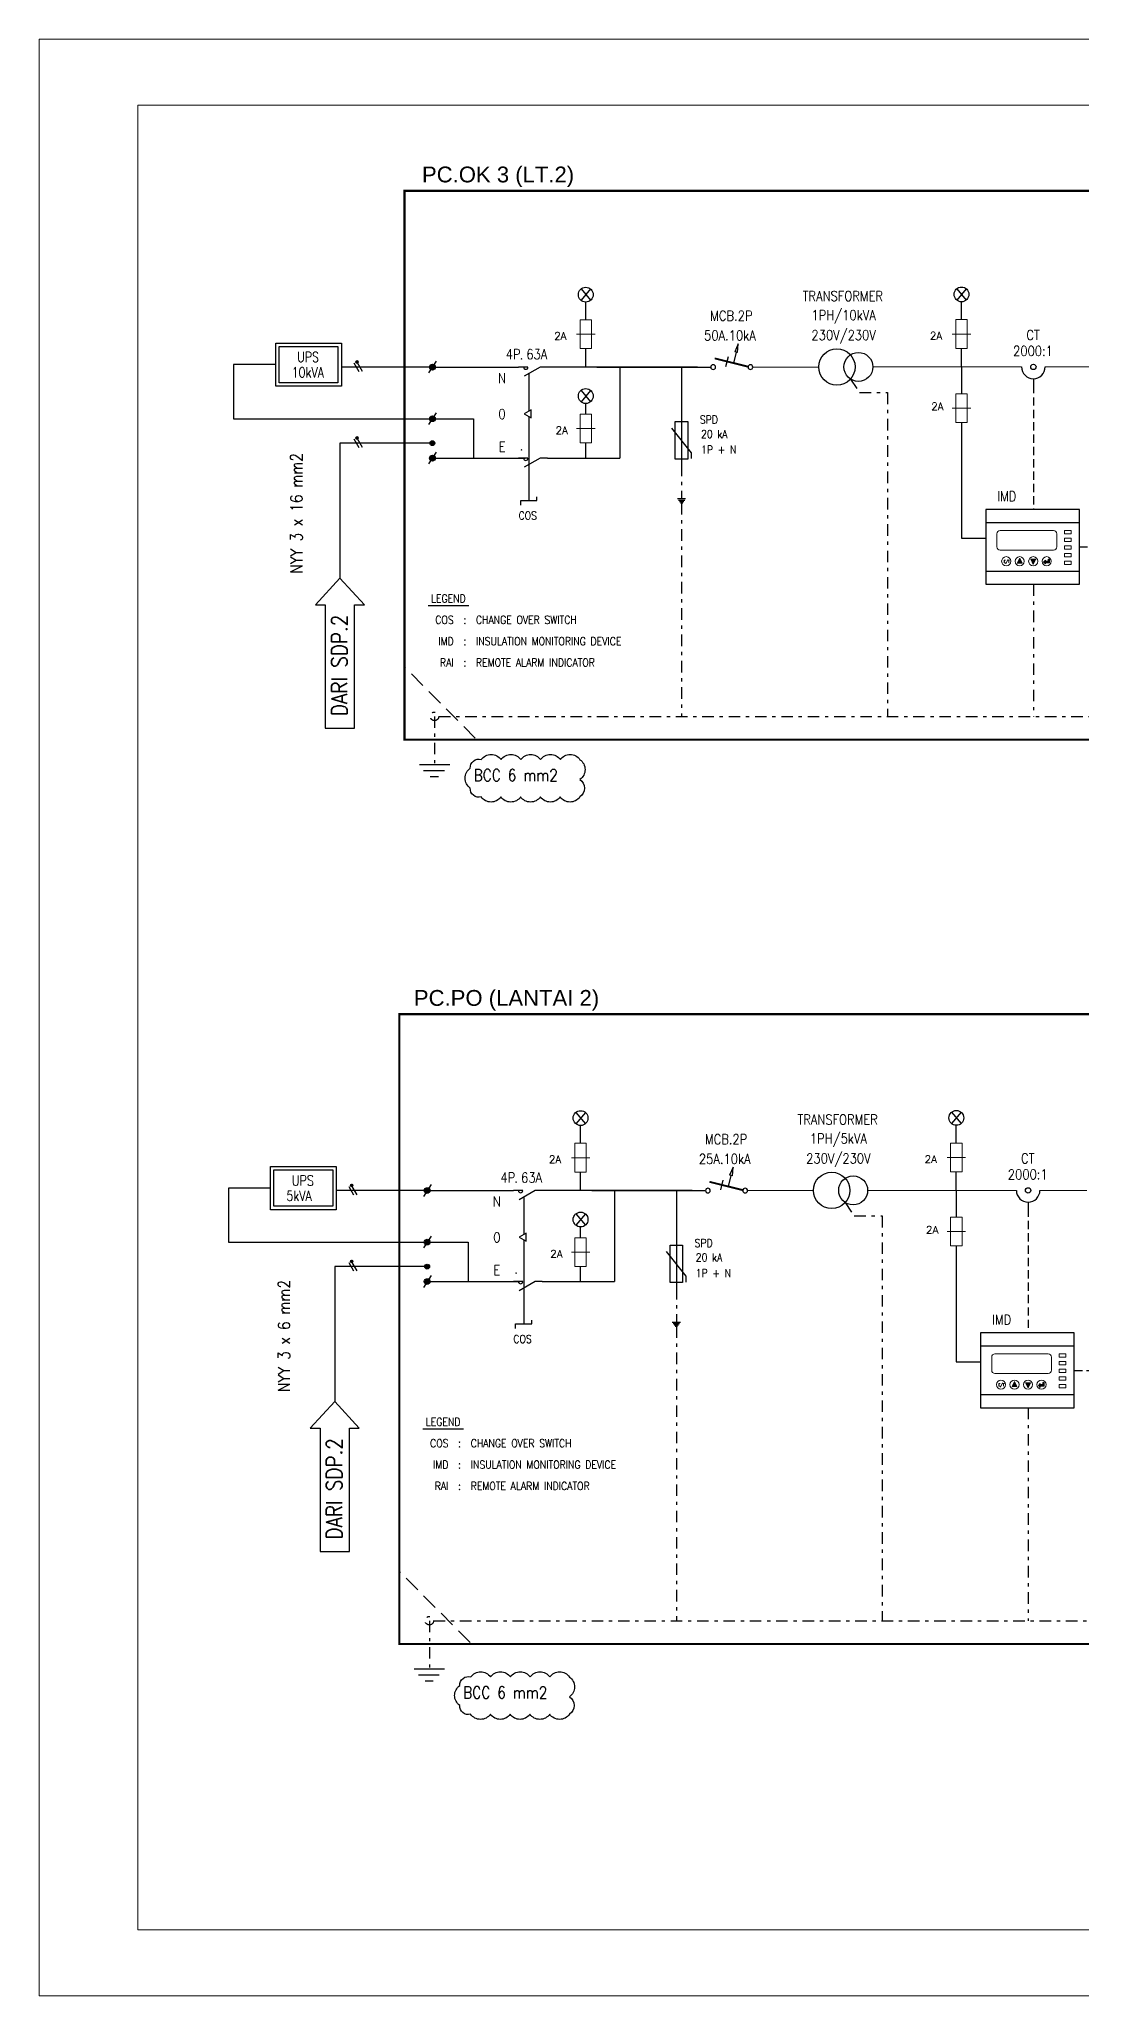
# Model space of a CAD drawing. Header units: inches. Extents: x 31310 to 32350, y 3900 to 5049.
# Drawn here: x 31779.6 to 31811.3, y 4614.4 to 4673.8 of the extents above; entities that cross this region are included whole.
import ezdxf
from ezdxf.enums import TextEntityAlignment as Align

# ---------------------------------------------------------------- set-up
doc = ezdxf.new("R2010")
doc.units = ezdxf.units.IN
doc.header["$MEASUREMENT"] = 0
for name, pattern in [('CACHE', [0.375, 0.25, -0.125]), ('CENTER2', [1.125, 0.75, -0.125, 0.125, -0.125]), ('DASHDOT', [1, 0.5, -0.25, 0, -0.25]), ('DASHED', [0.75, 0.5, -0.25]), ('HIDDEN', [0.375, 0.25, -0.125]), ('PHANTOM', [2.5, 1.25, -0.25, 0.25, -0.25, 0.25, -0.25])]:
    doc.linetypes.add(name, pattern=pattern)
for name, color, linetype in [('-KOP', 7, 'Continuous'), ('-LINE', 1, 'Continuous'), ('-PANEL', 1, 'Continuous'), ('-TXT', 7, 'Continuous'), ('0-WRG', 5, 'Continuous'), ('4-E-TXT', 3, 'Continuous'), ('CC-CBL', 6, 'Continuous'), ('E-CAB', 6, 'Continuous'), ('GENIE_CIVIL', 112, 'Continuous'), ('LINE', 4, 'CENTER2'), ('LL', 6, 'Continuous'), ('PNL', 5, 'Continuous'), ('POINTILLE_MOYEN', 140, 'CACHE'), ('TABEL', 7, 'Continuous'), ('TEXT', 7, 'Continuous'), ('TXT-ME', 7, 'Continuous'), ('U_DATA', 1, 'Continuous'), ('U_REP', 2, 'Continuous'), ('u_symf', 255, 'Continuous'), ('u_symg', 151, 'Continuous'), ('u_type', 255, 'Continuous'), ('WIRING', 4, 'Continuous')]:
    doc.layers.add(name, color=color, linetype=linetype)
doc.layers.add('A-FURN-EQPM', color=177, linetype='Continuous', lineweight=0)
doc.layers.add('US-Elevation', color=9, linetype='Continuous', lineweight=5)
doc.layers.add('dinding', color=7, linetype='Continuous', lineweight=9, true_color=0x878787)
doc.styles.add('ARIAL', font='arial.ttf')
doc.styles.add('HF-SM', font='SIMPLEX.SHX', dxfattribs={"width": 0.9, "height": 2.5})
doc.styles.add('RomanS', font='romans.shx')
doc.styles.add('TXT', font='romans.shx', dxfattribs={"width": 0.85, "height": 0.25})

# ---------------------------------------------------------------- blocks, each defined once
blk = doc.blocks.new('erthrhhrthre')
for p, q in [((-229.505, 130.043), (-229.505, 40.943)), ((-103.505, 130.043), (-229.505, 130.043)), ((-229.505, 40.943), (-103.505, 40.943))]:
    blk.add_line(p, q)
at = {"color": 5}
for p, q in [((-225.005, 127.043), (-225.005, 43.943)), ((-106.505, 127.043), (-225.005, 127.043)), ((-225.005, 43.943), (-106.505, 43.943))]:
    blk.add_line(p, q, dxfattribs=at)
at = {"layer": 'A-FURN-EQPM', "color": 0, "linetype": 'ByBlock', "lineweight": -2, "ltscale": 0.25}
blk.add_lwpolyline([(-229.505, 40.943), (-103.505, 40.943), (-103.505, 130.043), (-229.505, 130.043)], close=True, dxfattribs=at)
blk = doc.blocks.new('uni037')
at = {"layer": 'u_symf', "color": 0, "linetype": 'ByBlock', "lineweight": -2}
for p, q in [((1.666, 1.272), (2.143, 1.75)), ((2.273, 1.738), (1.677, 1.142)), ((1.956, 1.704), (1.711, 1.459)), ((1.713, 1.037), (2.378, 1.702)), ((2.466, 1.649), (1.766, 0.949)), ((1.834, 0.875), (2.54, 1.581)), ((2.599, 1.499), (1.917, 0.816)), ((2.015, 0.773), (2.642, 1.4)), ((2.664, 1.281), (2.134, 0.751)), ((2.291, 0.766), (2.649, 1.124))]:
    blk.add_line(p, q, dxfattribs=at)
for points in [[(1.732, 2.5), (-1.732, 0.5)], [(-1.732, -1), (1.732, 1)]]:
    blk.add_lwpolyline(points, dxfattribs=at)
blk.add_circle((2.165, 1.25), 0.5, dxfattribs=at)
at = {"layer": 'u_type', "linetype": 'Continuous', "lineweight": -2, "style": 'RomanS', "flags": 9}
blk.add_attdef('TYPE', text='', height=2.5, dxfattribs=at).set_placement((0, 5), align=Align.CENTER)
blk = doc.blocks.new('uni149')
at = {"layer": 'u_symf', "color": 0, "linetype": 'ByBlock', "lineweight": -2}
for radius in [1, 0.8, 0.6, 0.4, 0.2]:
    blk.add_circle((0, 0), radius, dxfattribs=at)
at = {"layer": 'u_type', "linetype": 'Continuous', "lineweight": -2, "style": 'RomanS', "flags": 9}
blk.add_attdef('TYPE', text='', height=2.5, dxfattribs=at).set_placement((0, 0), align=Align.CENTER)
blk = doc.blocks.new('_ClosedBlank')
at = {"color": 0, "linetype": 'ByBlock', "lineweight": -2}
for p, q in [((-1, 0.17), (0, 0)), ((-1, 0.17), (-1, -0.17)), ((0, 0), (-1, -0.17))]:
    blk.add_line(p, q, dxfattribs=at)
blk = doc.blocks.new('-mcb1p')
at = {"layer": '-LINE', "color": 7}
blk.add_line((0.516, 0.014), (0.465, 0.222), dxfattribs=at)
at = {"layer": '-LINE', "color": 2, "const_width": 0.04}
blk.add_lwpolyline([(0.049, 0.01), (0.755, 0.185)], dxfattribs=at)
at = {"layer": '-LINE', "color": 7}
blk.add_lwpolyline([(0.3, 0.318), (0.357, 0.086)], dxfattribs=at)
at = {"layer": '-LINE', "color": 2}
for centre in [(0, 0), (0.787, 0)]:
    blk.add_circle(centre, 0.05, dxfattribs=at)
at = {"layer": '-LINE', "color": 7, "xscale": 0.1800000000000017, "yscale": 0.1800000000000017, "zscale": 0.1800000000000017, "rotation": 103.89650610379}
blk.add_blockref('_ClosedBlank', (0.257, 0.493), dxfattribs=at)
blk = doc.blocks.new('uni004')
at = {"layer": 'u_symf', "color": 0, "linetype": 'ByBlock', "lineweight": -2}
for points in [[(0, -3.25), (0, 0)], [(0, -10), (0, -7.5), (-3.16, -1.96)]]:
    blk.add_lwpolyline(points, dxfattribs=at)
blk.add_lwpolyline([(0, -1.75, 1), (0, -3.25)], format="xyb", dxfattribs=at)
at = {"layer": 'U_DATA', "linetype": 'Continuous', "style": 'RomanS'}
blk.add_attdef('CALIBRE', text='', height=2, dxfattribs=at).set_placement((2.46, -0.09), align=Align.MIDDLE_LEFT)
at = {"layer": 'U_REP', "linetype": 'Continuous', "style": 'RomanS'}
blk.add_attdef('REPERE', text='', height=2.5, dxfattribs=at).set_placement((-3.97, -0.38), align=Align.MIDDLE_RIGHT)
at = {"layer": 'u_type', "linetype": 'Continuous', "style": 'RomanS', "flags": 9}
blk.add_attdef('TYPE', text='', height=2.5, dxfattribs=at).set_placement((0, 0), align=Align.CENTER)
blk = doc.blocks.new('uni074')
at = {"layer": 'u_symf', "color": 0, "linetype": 'ByBlock', "lineweight": -2}
blk.add_lwpolyline([(-1.732, -1), (0, 2), (1.7321, -1), (-1.732, -1)], dxfattribs=at)
at = {"layer": 'u_type', "linetype": 'Continuous', "style": 'RomanS', "flags": 9}
blk.add_attdef('TYPE', text='', height=2.5, dxfattribs=at).set_placement((0, 0), align=Align.CENTER)

msp = doc.modelspace()

# ---------------------------------------------------------------- hatches: boundary and pattern name
at = {"layer": 'dinding'}
h = msp.add_hatch(color=8, dxfattribs=at)
h.dxf.hatch_style = 1
h.paths.add_polyline_path([(31809.408, 4658.091), (31809.333, 4657.937), (31809.408, 4657.937), (31809.484, 4657.937)])
h = msp.add_hatch(color=8, dxfattribs=at)
h.dxf.hatch_style = 1
h.paths.add_polyline_path([(31809.894, 4658.052), (31809.818, 4658.052), (31809.743, 4658.052), (31809.818, 4657.898)])
h = msp.add_hatch(color=8, dxfattribs=at)
h.dxf.hatch_style = 1
h.paths.add_polyline_path([(31810.309, 4658.059), (31810.273, 4658.059), (31810.273, 4657.995), (31810.187, 4657.995), (31810.187, 4658.027), (31810.131, 4657.97), (31810.187, 4657.911), (31810.187, 4657.944), (31810.309, 4657.944)])
h = msp.add_hatch(color=8, dxfattribs=at)
h.dxf.hatch_style = 1
h.paths.add_polyline_path([(31809.25, 4633.094), (31809.174, 4632.94), (31809.25, 4632.94), (31809.325, 4632.94)])
h = msp.add_hatch(color=8, dxfattribs=at)
h.dxf.hatch_style = 1
h.paths.add_polyline_path([(31809.735, 4633.055), (31809.66, 4633.055), (31809.584, 4633.055), (31809.66, 4632.902)])
h = msp.add_hatch(color=8, dxfattribs=at)
h.dxf.hatch_style = 1
h.paths.add_polyline_path([(31810.15, 4633.062), (31810.114, 4633.062), (31810.114, 4632.998), (31810.028, 4632.998), (31810.028, 4633.031), (31809.973, 4632.973), (31810.028, 4632.914), (31810.028, 4632.948), (31810.15, 4632.948)])

# ---------------------------------------------------------------- linework, layer by layer
at = {"layer": '-LINE', "color": 8}
for p, q in [((31796.088, 4666.26, 0.008), (31796.378, 4665.915, 0.008)), ((31796.378, 4666.26, 0.008), (31796.088, 4665.915, 0.008)), ((31807.494, 4666.266, 0.008), (31807.785, 4665.921, 0.008)), ((31807.785, 4666.266, 0.008), (31807.494, 4665.921, 0.008)), ((31796.088, 4663.18, 0.008), (31796.378, 4662.835, 0.008)), ((31796.378, 4663.18, 0.008), (31796.088, 4662.835, 0.008)), ((31795.929, 4641.263), (31796.219, 4640.918)), ((31796.219, 4641.263), (31795.929, 4640.918)), ((31807.336, 4641.269), (31807.626, 4640.924)), ((31807.626, 4641.269), (31807.336, 4640.924)), ((31795.929, 4638.183), (31796.219, 4637.838)), ((31796.219, 4638.183), (31795.929, 4637.838))]:
    msp.add_line(p, q, dxfattribs=at)
at = {"layer": '-LINE'}
for p, q in [((31791.574, 4663.886, 0.008), (31788.814, 4663.886, 0.008)), ((31809.822, 4663.535, 0.008), (31809.822, 4663.342, 0.008)), ((31788.768, 4661.58, 0.008), (31788.768, 4657.484, 0.008)), ((31791.574, 4661.58, 0.008), (31788.768, 4661.58, 0.008)), ((31791.416, 4638.889), (31788.656, 4638.889)), ((31809.663, 4638.538), (31809.663, 4638.345)), ((31788.61, 4636.583), (31788.61, 4632.487)), ((31791.416, 4636.583), (31788.61, 4636.583))]:
    msp.add_line(p, q, dxfattribs=at)
at = {"layer": '-LINE', "color": 7, "linetype": 'DASHDOT', "ltscale": 0.7}
for p, q in [((31799.141, 4660.931, 0.008), (31799.141, 4659.894, 0.008)), ((31799.141, 4659.767, 0.008), (31799.141, 4653.285, 0.008)), ((31791.642, 4653.285, 0.008), (31791.642, 4651.82, 0.008)), ((31791.771, 4653.285, 0.008), (31816.278, 4653.285, 0.008)), ((31798.983, 4635.934), (31798.983, 4634.897)), ((31798.983, 4634.77), (31798.983, 4625.832)), ((31791.484, 4625.832), (31791.484, 4624.368)), ((31791.612, 4625.832), (31816.119, 4625.832))]:
    msp.add_line(p, q, dxfattribs=at)
at = {"layer": '-LINE', "color": 8, "linetype": 'HIDDEN', "ltscale": 2}
for p, q in [((31792.878, 4652.628, 0.008), (31790.729, 4654.783, 0.008)), ((31792.72, 4625.175), (31790.571, 4627.331))]:
    msp.add_line(p, q, dxfattribs=at)
at = {"layer": '-LINE', "color": 7}
for p, q in [((31791.183, 4651.82, 0.008), (31792.101, 4651.82, 0.008)), ((31791.31, 4651.644, 0.008), (31791.943, 4651.644, 0.008)), ((31791.511, 4651.462, 0.008), (31791.759, 4651.462, 0.008)), ((31791.024, 4624.368), (31791.943, 4624.368)), ((31791.152, 4624.191), (31791.785, 4624.191)), ((31791.353, 4624.01), (31791.6, 4624.01))]:
    msp.add_line(p, q, dxfattribs=at)
at = {"layer": '-LINE'}
for points, elevation in [([(31786.818, 4663.962), (31785.541, 4663.962), (31785.541, 4662.32), (31791.592, 4662.32)], 0.008), ([(31786.659, 4638.965), (31785.383, 4638.965), (31785.383, 4637.323), (31791.433, 4637.323)], 0)]:
    msp.add_lwpolyline(points, dxfattribs=dict(at, elevation=elevation))
at = {"layer": '-LINE', "color": 7, "linetype": 'DASHDOT', "ltscale": 0.7}
for points, elevation in [([(31804.267, 4663.525), (31804.544, 4663.115), (31805.39, 4663.115), (31805.39, 4653.285)], 0.008), ([(31809.822, 4657.294), (31809.822, 4653.285)], -0.002), ([(31804.109, 4638.528), (31804.386, 4638.118), (31805.231, 4638.118), (31805.231, 4625.832)], 0), ([(31809.663, 4632.297), (31809.663, 4625.832)], -0.009)]:
    msp.add_lwpolyline(points, dxfattribs=dict(at, elevation=elevation))
at = {"layer": '-LINE'}
for centre in [(31796.233, 4666.087, 0.008), (31807.64, 4666.094, 0.008), (31796.233, 4663.008, 0.008), (31796.074, 4641.09), (31807.481, 4641.097), (31796.074, 4638.011)]:
    msp.add_circle(centre, 0.225, dxfattribs=at)
at = {"layer": '-LINE', "color": 7, "linetype": 'DASHDOT', "ltscale": 0.7}
for centre in [(31791.642, 4653.285, 0.008), (31791.484, 4625.832)]:
    msp.add_circle(centre, 0.129, dxfattribs=at)
at = {"layer": '-LINE'}
for centre in [(31809.822, 4663.892, 0.008), (31809.663, 4638.895)]:
    msp.add_arc(centre, 0.358, 180, 0, dxfattribs=at)
at = {"layer": '-PANEL'}
for p, q in [((31811.219, 4659.563, -0.011), (31808.374, 4659.563, -0.011)), ((31808.374, 4659.563, -0.011), (31808.374, 4657.294, -0.011)), ((31811.219, 4657.294, -0.011), (31811.219, 4659.563, -0.011)), ((31811.219, 4659.16, -0.011), (31808.374, 4659.16, -0.011)), ((31808.374, 4657.696, -0.011), (31811.219, 4657.696, -0.011)), ((31808.374, 4657.294, -0.011), (31811.219, 4657.294, -0.011)), ((31811.061, 4634.566, -0.018), (31808.215, 4634.566, -0.018)), ((31808.215, 4634.566, -0.018), (31808.215, 4632.297, -0.018)), ((31811.061, 4632.297, -0.018), (31811.061, 4634.566, -0.018)), ((31811.061, 4634.164, -0.018), (31808.215, 4634.164, -0.018)), ((31808.215, 4632.699, -0.018), (31811.061, 4632.699, -0.018)), ((31808.215, 4632.297, -0.018), (31811.061, 4632.297, -0.018))]:
    msp.add_line(p, q, dxfattribs=at)
at = {"linetype": 'HIDDEN', "ltscale": 1000}
for p, q in [((31796.233, 4665.321, 0.008), (31796.233, 4665.862, 0.008)), ((31807.64, 4665.328, 0.008), (31807.64, 4665.868, 0.008)), ((31796.233, 4662.456, 0.008), (31796.233, 4662.782, 0.008)), ((31796.074, 4640.324), (31796.074, 4640.865)), ((31807.481, 4640.331), (31807.481, 4640.871)), ((31796.074, 4637.459), (31796.074, 4637.786))]:
    msp.add_line(p, q, dxfattribs=at)
at = {"color": 1, "linetype": 'DASHED', "ltscale": 0.5}
for p, q in [((31809.822, 4663.342, 0.008), (31809.822, 4659.563, 0.008)), ((31809.663, 4638.345), (31809.663, 4634.566))]:
    msp.add_line(p, q, dxfattribs=at)
at = {"color": 1}
for p, q in [((31791.574, 4662.32, 0.008), (31792.823, 4662.32, 0.008)), ((31792.823, 4662.32, 0.008), (31792.823, 4661.123, 0.008)), ((31791.416, 4637.323), (31792.665, 4637.323)), ((31792.665, 4637.323), (31792.665, 4636.127))]:
    msp.add_line(p, q, dxfattribs=at)
at = {"color": 8}
for points, elevation in [([(31786.818, 4664.619), (31788.814, 4664.619), (31788.814, 4663.305), (31786.818, 4663.305)], 0.008), ([(31786.659, 4639.622), (31788.656, 4639.622), (31788.656, 4638.308), (31786.659, 4638.308)], 0)]:
    msp.add_lwpolyline(points, close=True, dxfattribs=dict(at, elevation=elevation))
at = {"color": 2}
for points, elevation in [([(31786.923, 4664.513), (31788.709, 4664.513), (31788.709, 4663.411), (31786.923, 4663.411)], 0.008), ([(31786.765, 4639.517), (31788.55, 4639.517), (31788.55, 4638.414), (31786.765, 4638.414)], 0)]:
    msp.add_lwpolyline(points, close=True, dxfattribs=dict(at, elevation=elevation))
for points, elevation in [([(31791.693, 4664.069), (31791.459, 4663.711)], -0.002), ([(31791.693, 4662.504), (31791.459, 4662.145)], -0.002), ([(31791.693, 4661.307), (31791.459, 4660.949)], -0.002), ([(31794.258, 4659.699), (31794.258, 4659.841), (31794.749, 4659.841), (31794.749, 4659.954)], 0.008), ([(31791.535, 4639.073), (31791.301, 4638.714)], -0.009), ([(31791.535, 4637.507), (31791.301, 4637.149)], -0.009), ([(31791.535, 4636.31), (31791.301, 4635.952)], -0.009), ([(31794.1, 4634.702), (31794.1, 4634.844), (31794.591, 4634.844), (31794.591, 4634.957)], 0)]:
    msp.add_lwpolyline(points, dxfattribs=dict(at, elevation=elevation))
at = {"color": 2, "linetype": 'HIDDEN'}
for points, elevation in [([(31811.219, 4658.428), (31813.03, 4658.428)], -0.011), ([(31811.061, 4633.431), (31812.872, 4633.431)], -0.018)]:
    msp.add_lwpolyline(points, dxfattribs=dict(at, elevation=elevation))
for points, elevation in [([(31791.447, 4656.655), (31792.68, 4656.655)], 0), ([(31791.289, 4631.658), (31792.521, 4631.658)], -0.007)]:
    msp.add_lwpolyline(points, dxfattribs=dict(elevation=elevation))
at = {"color": 3}
for points in [[(31796.055, 4650.84, -0.520567), (31795.455, 4650.84, -0.520567), (31794.855, 4650.84, -0.520567), (31794.255, 4650.84, -0.520567), (31793.655, 4650.84, -0.520567), (31793.055, 4650.84, -0.520567), (31792.725, 4651.11, -0.520567), (31792.725, 4651.71, -0.520567), (31793.06, 4651.975, -0.520567), (31793.66, 4651.975, -0.520567), (31794.26, 4651.975, -0.520567), (31794.86, 4651.975, -0.520567), (31795.46, 4651.975, -0.520567), (31796.055, 4651.97, -0.520567), (31796.055, 4651.37, -0.520567)], [(31795.737, 4622.992, -0.520567), (31795.137, 4622.992, -0.520567), (31794.537, 4622.992, -0.520567), (31793.937, 4622.992, -0.520567), (31793.337, 4622.992, -0.520567), (31792.737, 4622.992, -0.520567), (31792.407, 4623.262, -0.520567), (31792.407, 4623.862, -0.520567), (31792.742, 4624.127, -0.520567), (31793.342, 4624.127, -0.520567), (31793.942, 4624.127, -0.520567), (31794.542, 4624.127, -0.520567), (31795.142, 4624.127, -0.520567), (31795.737, 4624.122, -0.520567), (31795.737, 4623.522, -0.520567)]]:
    msp.add_lwpolyline(points, format="xyb", close=True, dxfattribs=at)
at = {"color": 1}
for centre, radius in [((31803.857, 4663.892, 0.008), 0.551), ((31804.51, 4663.892, 0.008), 0.44), ((31803.699, 4638.895), 0.551), ((31804.351, 4638.895), 0.44)]:
    msp.add_circle(centre, radius, dxfattribs=at)
at = {"layer": '0-WRG', "color": 9}
for p, q in [((31799.438, 4661.285, 0.008), (31798.844, 4662.033, 0.008)), ((31799.438, 4661.109, 0.008), (31799.438, 4661.285, 0.008)), ((31799.28, 4636.289, 0), (31798.686, 4637.036, 0)), ((31799.28, 4636.112, 0), (31799.28, 4636.289, 0))]:
    msp.add_line(p, q, dxfattribs=at)
at = {"layer": 'CC-CBL', "color": 9}
for p, q in [((31799.141, 4663.886, 0.008), (31799.141, 4660.931, 0.008)), ((31798.983, 4638.889), (31798.983, 4635.934))]:
    msp.add_line(p, q, dxfattribs=at)
at = {"layer": 'dinding', "color": 1}
for p, q in [((31810.187, 4658.027, 0.008), (31810.131, 4657.97, 0.008)), ((31810.187, 4657.911, 0.008), (31810.131, 4657.97, 0.008)), ((31810.187, 4657.995, 0.008), (31810.187, 4658.027, 0.008)), ((31810.273, 4657.995, 0.008), (31810.187, 4657.995, 0.008)), ((31810.309, 4657.944, 0.008), (31810.187, 4657.944, 0.008)), ((31810.187, 4657.944, 0.008), (31810.187, 4657.911, 0.008)), ((31810.028, 4633.031), (31809.973, 4632.973)), ((31810.028, 4632.914), (31809.973, 4632.973)), ((31810.028, 4632.998), (31810.028, 4633.031)), ((31810.114, 4632.998), (31810.028, 4632.998)), ((31810.15, 4632.948), (31810.028, 4632.948)), ((31810.028, 4632.948), (31810.028, 4632.914))]:
    msp.add_line(p, q, dxfattribs=at)
at = {"layer": 'dinding', "color": 2}
for points, elevation in [([(31795.953, 4664.885), (31796.518, 4664.885)], 0.008), ([(31807.36, 4664.891), (31807.925, 4664.891)], 0.008), ([(31807.36, 4662.641), (31807.925, 4662.641)], 0.008), ([(31795.953, 4662.02), (31796.518, 4662.02)], 0.008), ([(31795.794, 4639.888), (31796.359, 4639.888)], 0), ([(31807.201, 4639.895), (31807.766, 4639.895)], 0), ([(31807.201, 4637.644), (31807.766, 4637.644)], 0), ([(31795.794, 4637.023), (31796.359, 4637.023)], 0)]:
    msp.add_lwpolyline(points, dxfattribs=dict(at, elevation=elevation))
at = {"layer": 'dinding', "color": 1}
for points, elevation in [([(31808.815, 4658.929), (31810.431, 4658.929, -0.414214), (31810.532, 4658.829), (31810.532, 4658.433, -0.414214), (31810.431, 4658.332), (31808.815, 4658.332, -0.414214), (31808.714, 4658.433), (31808.714, 4658.829, -0.414214)], 0.008), ([(31808.657, 4633.932), (31810.272, 4633.932, -0.414214), (31810.373, 4633.832), (31810.373, 4633.436, -0.414214), (31810.272, 4633.335), (31808.657, 4633.335, -0.414214), (31808.556, 4633.436), (31808.556, 4633.832, -0.414214)], 0)]:
    msp.add_lwpolyline(points, format="xyb", close=True, dxfattribs=dict(at, elevation=elevation))
at = {"layer": 'dinding', "color": 2}
for points, elevation in [([(31810.766, 4658.929), (31810.968, 4658.929), (31810.968, 4658.825), (31810.766, 4658.825)], 0.008), ([(31810.766, 4658.697), (31810.968, 4658.697), (31810.968, 4658.593), (31810.766, 4658.593)], 0.008), ([(31810.766, 4658.464), (31810.968, 4658.464), (31810.968, 4658.361), (31810.766, 4658.361)], 0.008), ([(31810.766, 4658.232), (31810.968, 4658.232), (31810.968, 4658.128), (31810.766, 4658.128)], 0.008), ([(31810.766, 4658), (31810.968, 4658), (31810.968, 4657.896), (31810.766, 4657.896)], 0.008), ([(31810.607, 4633.932), (31810.809, 4633.932), (31810.809, 4633.829), (31810.607, 4633.829)], 0), ([(31810.607, 4633.7), (31810.809, 4633.7), (31810.809, 4633.596), (31810.607, 4633.596)], 0), ([(31810.607, 4633.468), (31810.809, 4633.468), (31810.809, 4633.364), (31810.607, 4633.364)], 0), ([(31810.607, 4633.235), (31810.809, 4633.235), (31810.809, 4633.132), (31810.607, 4633.132)], 0), ([(31810.607, 4633.003), (31810.809, 4633.003), (31810.809, 4632.899), (31810.607, 4632.899)], 0)]:
    msp.add_lwpolyline(points, close=True, dxfattribs=dict(at, elevation=elevation))
at = {"layer": 'dinding', "color": 1}
for points, elevation in [([(31809.408, 4658.091), (31809.333, 4657.937), (31809.408, 4657.937)], 0.008), ([(31809.408, 4658.091), (31809.484, 4657.937), (31809.408, 4657.937)], 0.008), ([(31809.818, 4657.898), (31809.743, 4658.052), (31809.818, 4658.052)], 0.008), ([(31809.818, 4657.898), (31809.894, 4658.052), (31809.818, 4658.052)], 0.008), ([(31810.273, 4657.995), (31810.273, 4658.059), (31810.309, 4658.059), (31810.309, 4657.944)], 0.008), ([(31809.25, 4633.094), (31809.174, 4632.94), (31809.25, 4632.94)], 0), ([(31809.25, 4633.094), (31809.325, 4632.94), (31809.25, 4632.94)], 0), ([(31809.66, 4632.902), (31809.584, 4633.055), (31809.66, 4633.055)], 0), ([(31809.66, 4632.902), (31809.735, 4633.055), (31809.66, 4633.055)], 0), ([(31810.114, 4632.998), (31810.114, 4633.062), (31810.15, 4633.062), (31810.15, 4632.948)], 0)]:
    msp.add_lwpolyline(points, dxfattribs=dict(at, elevation=elevation))
for centre in [(31808.998, 4657.994, 0.008), (31809.408, 4657.994, 0.008), (31809.408, 4657.994, 0.008), (31809.818, 4657.994, 0.008), (31809.818, 4657.994, 0.008), (31810.228, 4657.994, 0.008), (31808.839, 4632.998), (31809.25, 4632.998), (31809.25, 4632.998), (31809.66, 4632.998), (31809.66, 4632.998), (31810.07, 4632.998)]:
    msp.add_circle(centre, 0.139, dxfattribs=at)
at = {"layer": 'E-CAB', "color": 9}
for points, elevation in [([(31799.331, 4661.093), (31798.951, 4661.093), (31798.951, 4662.232), (31799.331, 4662.232)], 0.008), ([(31799.172, 4636.096), (31798.793, 4636.096), (31798.793, 4637.235), (31799.172, 4637.235)], 0)]:
    msp.add_lwpolyline(points, close=True, dxfattribs=dict(at, elevation=elevation))
at = {"layer": 'LINE', "color": 4, "linetype": 'Continuous'}
for p, q in [((31799.017, 4659.894, 0.008), (31799.265, 4659.894, 0.008)), ((31799.047, 4659.852, 0.008), (31799.235, 4659.852, 0.008)), ((31799.077, 4659.809, 0.008), (31799.206, 4659.809, 0.008)), ((31799.106, 4659.767, 0.008), (31799.176, 4659.767, 0.008)), ((31798.859, 4634.897), (31799.106, 4634.897)), ((31798.888, 4634.855), (31799.077, 4634.855)), ((31798.918, 4634.812), (31799.047, 4634.812)), ((31798.948, 4634.77), (31799.018, 4634.77))]:
    msp.add_line(p, q, dxfattribs=at)
at = {"layer": 'LL', "linetype": 'Continuous'}
for points, elevation in [([(31788.768, 4657.484), (31788.022, 4656.67), (31788.322, 4656.67), (31788.322, 4652.929), (31789.215, 4652.929), (31789.215, 4656.67), (31789.515, 4656.67), (31788.768, 4657.484)], 0.008), ([(31788.61, 4632.487), (31787.863, 4631.673), (31788.163, 4631.673), (31788.163, 4627.932), (31789.056, 4627.932), (31789.056, 4631.673), (31789.356, 4631.673), (31788.61, 4632.487)], 0)]:
    msp.add_lwpolyline(points, dxfattribs=dict(at, elevation=elevation))
at = {"layer": 'PNL', "color": 7, "linetype": 'PHANTOM', "lineweight": 0, "ltscale": 0.9, "const_width": 0.0669, "elevation": 0.008}
msp.add_lwpolyline([(31820.254, 4669.241), (31790.729, 4669.241), (31790.729, 4652.578), (31820.254, 4652.578)], close=True, dxfattribs=at)
at = {"layer": 'PNL', "color": 7, "linetype": 'PHANTOM', "lineweight": 0, "ltscale": 0.9, "const_width": 0.0669}
msp.add_lwpolyline([(31820.095, 4644.245), (31790.571, 4644.245), (31790.571, 4625.125), (31820.095, 4625.125)], close=True, dxfattribs=at)
at = {"layer": 'POINTILLE_MOYEN', "color": 1, "lineweight": -2, "ltscale": 100}
for p, q in [((31794.507, 4663.69, 0.008), (31794.507, 4662.554, 0.008)), ((31794.507, 4662.391, 0.008), (31794.507, 4659.841, 0.008)), ((31794.349, 4638.693), (31794.349, 4637.557)), ((31794.349, 4637.395), (31794.349, 4634.844))]:
    msp.add_line(p, q, dxfattribs=at)
at = {"layer": 'TABEL', "color": 1, "linetype": 'Continuous'}
for p, q in [((31796.57, 4663.886, 0.008), (31800.029, 4663.886, 0.008)), ((31796.412, 4638.889), (31799.87, 4638.889))]:
    msp.add_line(p, q, dxfattribs=at)
at = {"layer": 'u_symg', "color": 1, "lineweight": -2}
for p, q in [((31796.233, 4663.886, 0.008), (31796.233, 4664.449, 0.008)), ((31807.64, 4663.892, 0.008), (31807.64, 4664.455, 0.008)), ((31791.662, 4663.886, 0.008), (31794.192, 4663.886, 0.008)), ((31799.625, 4663.886, 0.008), (31795.071, 4663.886, 0.008)), ((31797.265, 4663.886, 0.008), (31797.265, 4661.123, 0.008)), ((31807.64, 4663.892, 0.008), (31807.64, 4663.077, 0.008)), ((31807.64, 4662.205, 0.008), (31807.64, 4658.69, -0.002)), ((31791.662, 4661.123, 0.008), (31794.389, 4661.123, 0.008)), ((31795.071, 4661.123, 0.008), (31797.265, 4661.123, 0.008)), ((31796.233, 4661.123, 0.008), (31796.233, 4661.584, 0.008)), ((31796.074, 4638.889), (31796.074, 4639.452)), ((31807.481, 4638.895), (31807.481, 4639.459)), ((31791.504, 4638.889), (31794.033, 4638.889)), ((31799.467, 4638.889), (31794.912, 4638.889)), ((31797.106, 4638.889), (31797.106, 4636.127)), ((31807.481, 4638.895), (31807.481, 4638.08)), ((31807.481, 4637.208), (31807.481, 4633.694, -0.009)), ((31796.074, 4636.127), (31796.074, 4636.587)), ((31791.504, 4636.127), (31794.231, 4636.127)), ((31794.912, 4636.127), (31797.106, 4636.127))]:
    msp.add_line(p, q, dxfattribs=at)
for points, elevation in [([(31807.64, 4658.69), (31808.374, 4658.69)], -0.002), ([(31807.481, 4633.694), (31808.215, 4633.694)], -0.009)]:
    msp.add_lwpolyline(points, dxfattribs=dict(at, elevation=elevation))
at = {"layer": 'US-Elevation', "color": 1}
for p, q in [((31801.303, 4663.886, 0.008), (31803.307, 4663.886, 0.008)), ((31804.95, 4663.892, 0.008), (31809.464, 4663.892, 0.008)), ((31810.18, 4663.892, 0.008), (31811.601, 4663.892, 0.008)), ((31801.144, 4638.889), (31803.148, 4638.889)), ((31804.791, 4638.895), (31809.306, 4638.895)), ((31810.021, 4638.895), (31811.443, 4638.895))]:
    msp.add_line(p, q, dxfattribs=at)
for points, elevation in [([(31796.058, 4665.321), (31796.407, 4665.321), (31796.407, 4664.449), (31796.058, 4664.449)], 0.008), ([(31807.465, 4665.328), (31807.814, 4665.328), (31807.814, 4664.455), (31807.465, 4664.455)], 0.008), ([(31807.465, 4662.205), (31807.814, 4662.205), (31807.814, 4663.077), (31807.465, 4663.077)], 0.008), ([(31796.058, 4662.456), (31796.407, 4662.456), (31796.407, 4661.584), (31796.058, 4661.584)], 0.008), ([(31807.306, 4640.331), (31807.656, 4640.331), (31807.656, 4639.459), (31807.306, 4639.459)], 0), ([(31795.899, 4640.324), (31796.249, 4640.324), (31796.249, 4639.452), (31795.899, 4639.452)], 0), ([(31807.306, 4637.208), (31807.656, 4637.208), (31807.656, 4638.08), (31807.306, 4638.08)], 0), ([(31795.899, 4637.459), (31796.249, 4637.459), (31796.249, 4636.587), (31795.899, 4636.587)], 0)]:
    msp.add_lwpolyline(points, close=True, dxfattribs=dict(at, elevation=elevation))
at = {"layer": 'WIRING'}
for centre in [(31809.822, 4663.892, 0.008), (31809.663, 4638.895)]:
    msp.add_circle(centre, 0.0816, dxfattribs=at)

# ---------------------------------------------------------------- block references
at = {"layer": '-LINE', "xscale": -1.436350098658044, "yscale": 1.436350098656956, "zscale": 1.436350098657173, "rotation": 3.413221705272917e-08}
for p in [(31801.231, 4663.886, 0.008), (31801.072, 4638.889)]:
    msp.add_blockref('-mcb1p', p, dxfattribs=at)
at = {"layer": 'GENIE_CIVIL', "color": 1, "xscale": -0.07035256029579073, "yscale": 0.07035256029579073, "zscale": 0.07035256029579073, "rotation": 90}
for p in [(31794.507, 4662.473, 0.008), (31794.349, 4637.476)]:
    msp.add_blockref('uni074', p, dxfattribs=at)
at = {"layer": 'u_symf', "lineweight": -2, "xscale": 0.07347013833350502, "yscale": 0.07347013833350502, "zscale": 0.07347013833350502, "rotation": 90}
for p in [(31789.375, 4663.886, 0.008), (31789.375, 4661.578, 0.008), (31789.217, 4638.889), (31789.217, 4636.581)]:
    msp.add_blockref('uni037', p, dxfattribs=at)
at = {"layer": 'u_symg', "color": 1, "lineweight": -2}
ref = msp.add_blockref('uni004', (31794.192, 4663.886, 0.008), dxfattribs=dict(at, xscale=0.08794070036973842, yscale=0.08794070036973842, zscale=0.08794070036973842, rotation=90))
ref.add_attrib('CALIBRE', '.', dxfattribs={"layer": 'U_DATA', "linetype": 'Continuous', "height": 0.176, "rotation": 90, "style": 'RomanS'}).set_placement((31794.199, 4664.103, 0.008), align=Align.MIDDLE_LEFT)
at = {"layer": 'u_symg', "color": 1, "rotation": 90}
for p, xscale, yscale, zscale in [((31791.574, 4663.886, 0.008), 0.08794070036973842, 0.08794070036973842, 0.08794070036973842), ((31791.574, 4663.886, 0.008), 0.07347013833350502, 0.07347013833350502, 0.07347013833350502), ((31791.574, 4662.32, 0.008), 0.08794070036973842, 0.08794070036973842, 0.08794070036973842), ((31791.574, 4661.123, 0.008), 0.08794070036973842, 0.08794070036973842, 0.08794070036973842), ((31791.574, 4661.578, 0.008), 0.07347013833350502, 0.07347013833350502, 0.07347013833350502), ((31791.416, 4638.889), 0.08794070036973842, 0.08794070036973842, 0.08794070036973842), ((31791.416, 4638.889), 0.07347013833350502, 0.07347013833350502, 0.07347013833350502), ((31791.416, 4637.323), 0.08794070036973842, 0.08794070036973842, 0.08794070036973842), ((31791.416, 4636.127), 0.08794070036973842, 0.08794070036973842, 0.08794070036973842), ((31791.416, 4636.581), 0.07347013833350502, 0.07347013833350502, 0.07347013833350502)]:
    msp.add_blockref('uni149', p, dxfattribs=dict(at, xscale=xscale, yscale=yscale, zscale=zscale))
at = {"layer": 'u_symg', "color": 1, "lineweight": -2}
ref = msp.add_blockref('uni004', (31794.192, 4661.123, 0.008), dxfattribs=dict(at, xscale=0.08794070036973842, yscale=0.08794070036973842, zscale=0.08794070036973842, rotation=90))
ref.add_attrib('CALIBRE', '.', dxfattribs={"layer": 'U_DATA', "linetype": 'Continuous', "height": 0.176, "rotation": 90, "style": 'RomanS'}).set_placement((31794.199, 4661.34, 0.008), align=Align.MIDDLE_LEFT)
ref = msp.add_blockref('uni004', (31794.033, 4638.889), dxfattribs=dict(at, xscale=0.08794070036973842, yscale=0.08794070036973842, zscale=0.08794070036973842, rotation=90))
ref.add_attrib('CALIBRE', '.', dxfattribs={"layer": 'U_DATA', "linetype": 'Continuous', "height": 0.176, "rotation": 90, "style": 'RomanS'}).set_placement((31794.041, 4639.106), align=Align.MIDDLE_LEFT)
ref = msp.add_blockref('uni004', (31794.033, 4636.127), dxfattribs=dict(at, xscale=0.08794070036973842, yscale=0.08794070036973842, zscale=0.08794070036973842, rotation=90))
ref.add_attrib('CALIBRE', '.', dxfattribs={"layer": 'U_DATA', "linetype": 'Continuous', "height": 0.176, "rotation": 90, "style": 'RomanS'}).set_placement((31794.041, 4636.343), align=Align.MIDDLE_LEFT)
at = {"layer": 'US-Elevation', "color": 1, "xscale": 0.6666666666678793, "yscale": 0.6666666666678793, "zscale": 0.6666666666678793}
msp.add_blockref('erthrhhrthre', (31932.638, 4587.148), dxfattribs=at)

# ---------------------------------------------------------------- texts
at = {"layer": '-KOP', "color": 2, "ltscale": 0.5, "style": 'ARIAL'}
for s, p in [('PC.OK 3 (LT.2)', (31791.259, 4669.495, 0.008)), ('PC.PO (LANTAI 2)', (31791.013, 4644.498))]:
    msp.add_text(s, height=0.48, dxfattribs=at).set_placement(p)
at = {"layer": '-TXT', "style": 'TXT', "width": 0.85}
for s, height, p in [('TRANSFORMER', 0.30165, (31804.038, 4665.893, 0.008)), ('MCB.2P', 0.3016, (31800.653, 4665.296, 0.008)), ('50A.10kA', 0.3016, (31800.61, 4664.697, 0.008)), ('CT', 0.3016, (31809.811, 4664.712, 0.008)), ('4P 63A', 0.3016, (31794.432, 4664.128, 0.008)), ('2000:1', 0.3016, (31809.811, 4664.227, 0.008)), ('N', 0.302, (31793.692, 4663.4, 0.008)), ('0', 0.302, (31793.692, 4662.312, 0.008)), ('E', 0.302, (31793.692, 4661.319, 0.008)), ('IMD', 0.3016, (31809.016, 4659.816, -0.002)), ('LEGEND', 0.2429, (31792.06, 4656.742, 0.008)), (':', 0.243, (31792.557, 4656.094, 0.008)), (':', 0.243, (31792.557, 4655.445, 0.008)), (':', 0.243, (31792.557, 4654.797, 0.008)), ('TRANSFORMER', 0.30165, (31803.879, 4640.896)), ('MCB.2P', 0.3016, (31800.494, 4640.299)), ('25A.10kA', 0.3016, (31800.452, 4639.7)), ('CT', 0.3016, (31809.652, 4639.715)), ('4P 63A', 0.3016, (31794.274, 4639.132)), ('2000:1', 0.3016, (31809.652, 4639.23)), ('N', 0.302, (31793.533, 4638.403)), ('0', 0.302, (31793.533, 4637.315)), ('E', 0.302, (31793.533, 4636.322)), ('IMD', 0.3016, (31808.857, 4634.819, -0.009)), ('LEGEND', 0.2429, (31791.901, 4631.745)), (':', 0.243, (31792.398, 4631.097)), (':', 0.243, (31792.398, 4630.448)), (':', 0.243, (31792.398, 4629.8))]:
    msp.add_text(s, height=height, dxfattribs=at).set_placement(p, align=Align.CENTER)
at = {"layer": '-TXT', "color": 0, "style": 'TXT', "width": 0.85}
for s, p in [('1PH/10kVA', (31804.062, 4665.315, 0.008)), ('230V/230V', (31804.062, 4664.709, 0.008)), ('1PH/5kVA', (31803.903, 4640.318)), ('230V/230V', (31803.903, 4639.713))]:
    msp.add_text(s, height=0.3016, dxfattribs=at).set_placement(p, align=Align.CENTER)
at = {"layer": '-TXT', "style": 'TXT', "width": 0.85}
for s, height, p in [('NYY 3 x 16 mm2', 0.36, (31787.627, 4657.621, 0.008)), ('DARI SDP.2', 0.48, (31788.992, 4653.292, 0.008)), ('NYY 3 x 6 mm2', 0.36, (31787.252, 4632.78, 0.008)), ('DARI SDP.2', 0.48, (31788.833, 4628.295))]:
    msp.add_text(s, height=height, rotation=90, dxfattribs=at).set_placement(p)
for s, p in [('COS', (31794.75, 4659.258, 0.008)), ('COS', (31792.222, 4656.094, 0.008)), ('IMD', (31792.222, 4655.445, 0.008)), ('RAI', (31792.222, 4654.797, 0.008)), ('COS', (31794.591, 4634.262)), ('COS', (31792.064, 4631.097)), ('IMD', (31792.064, 4630.448)), ('RAI', (31792.064, 4629.8))]:
    msp.add_text(s, height=0.2429, dxfattribs=at).set_placement(p, align=Align.RIGHT)
at = {"layer": '-TXT', "color": 1, "style": 'TXT', "width": 0.85}
for p in [(31809.011, 4657.947, -0.002), (31808.852, 4632.95, -0.009)]:
    msp.add_text('E/T', height=0.0845, dxfattribs=at).set_placement(p, align=Align.CENTER)
at = {"layer": '-TXT', "style": 'TXT', "width": 0.85}
for s, height, p in [('CHANGE OVER SWITCH', 0.24292, (31792.898, 4656.094, 0.008)), ('INSULATION MONITORING DEVICE', 0.24292, (31792.898, 4655.445, 0.008)), ('REMOTE ALARM INDICATOR', 0.24292, (31792.898, 4654.797, 0.008)), ('BCC 6 mm2', 0.36, (31792.827, 4651.32, 0.008)), ('CHANGE OVER SWITCH', 0.24292, (31792.739, 4631.097)), ('INSULATION MONITORING DEVICE', 0.24292, (31792.739, 4630.448)), ('REMOTE ALARM INDICATOR', 0.24292, (31792.739, 4629.8)), ('BCC 6 mm2', 0.36, (31792.509, 4623.472, 0.008))]:
    msp.add_text(s, height=height, dxfattribs=at).set_placement(p)
at = {"layer": '4-E-TXT', "color": 0, "style": 'TXT', "width": 0.85}
for s, p in [('SPD', (31799.695, 4662.172, 0.008)), ('20 kA', (31799.731, 4661.735, 0.008)), ('1P + N', (31799.731, 4661.26, 0.008)), ('SPD', (31799.537, 4637.175)), ('20 kA', (31799.572, 4636.738)), ('1P + N', (31799.572, 4636.263))]:
    msp.add_text(s, height=0.2429, dxfattribs=at).set_placement(p)
at = {"layer": 'TEXT', "color": 9, "linetype": 'Continuous', "style": 'RomanS', "width": 0.8}
for s, p in [('UPS', (31787.468, 4664.039, 0.008)), ('10kVA', (31787.302, 4663.575, 0.008)), ('UPS', (31787.309, 4639.042)), ('5kVA', (31787.143, 4638.578))]:
    msp.add_text(s, height=0.308, dxfattribs=at).set_placement(p)
at = {"layer": 'TXT-ME', "color": 3, "lineweight": 0, "style": 'HF-SM'}
for p in [(31795.272, 4664.717, 0.008), (31806.679, 4664.724, 0.008), (31806.721, 4662.579, 0.008), (31795.314, 4661.852, 0.008), (31795.113, 4639.721), (31806.52, 4639.727), (31806.562, 4637.582), (31795.155, 4636.855)]:
    msp.add_text('2A', height=0.2301, dxfattribs=at).set_placement(p)

doc.saveas('drawing.dxf')
